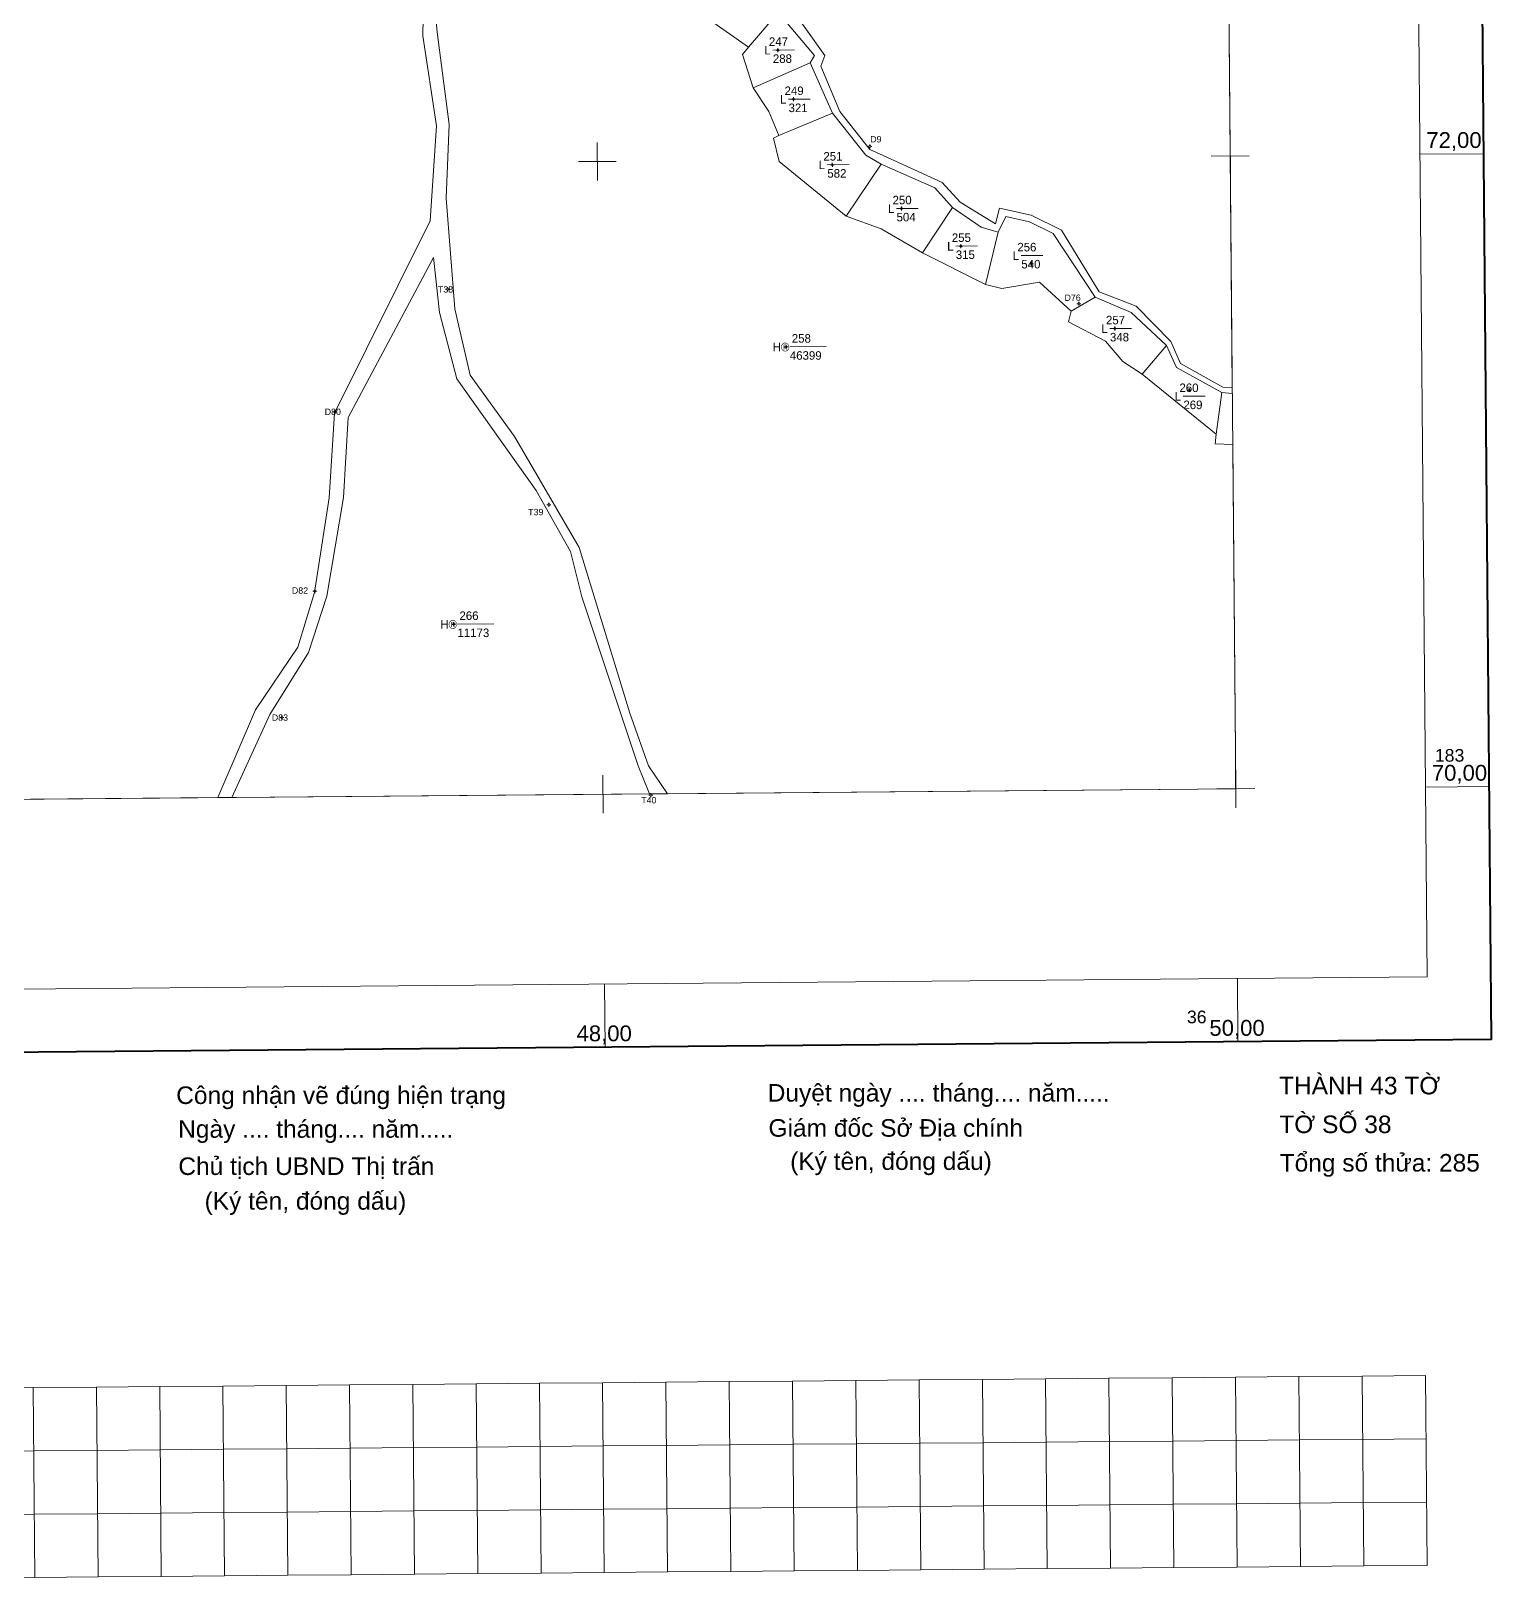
# Model space of a CAD drawing. Header units: metres. Extents: x 550497 to 551666, y 1836245 to 1837652.
# Drawn here: x 551205 to 551666.3, y 1836250.8 to 1836739.7 of the extents above; entities that cross this region are included whole.
import ezdxf
from ezdxf.enums import TextEntityAlignment as Align

# ---------------------------------------------------------------- set-up
doc = ezdxf.new("R2010")
doc.units = ezdxf.units.M
doc.header["$MEASUREMENT"] = 0
for name, color, linetype, lineweight in [('Level 10', 7, 'Continuous', 0), ('Level 11', 7, 'Continuous', 0), ('Level 12', 7, 'Continuous', 0), ('Level 13', 7, 'Continuous', 0), ('Level 34', 7, 'Continuous', 0), ('Level 62', 7, 'Continuous', 0), ('Level 63', 7, 'Continuous', 0)]:
    doc.layers.add(name, color=color, linetype=linetype, lineweight=lineweight)
doc.styles.add('Style-FmSimple', font='FmSimple.shx')
doc.styles.add('Style-VHarial', font='VHarial.shx')
doc.styles.add('Style-Vnarial', font='Vnarial.shx')

# ---------------------------------------------------------------- blocks, each defined once
blk = doc.blocks.new('DKCDV')
at = {"layer": 'Level 10', "linetype": 'Continuous', "lineweight": 13}
h = blk.add_hatch(color=1, dxfattribs=at)
edge = h.paths.add_edge_path()
edge.add_arc((0.02456, 0.194811), 1.500056, 0, 360)
at = {"layer": 'Level 10', "color": 1, "linetype": 'Continuous', "lineweight": 13}
for p, q in [((-6.400238, 0), (-12.600469, 0)), ((-0.200007, 12.600469), (0, 6.200231)), ((12.400462, 0.200007), (6.200231, 0.200007)), ((0, -6.200231), (0.200007, -12.400462))]:
    blk.add_line(p, q, dxfattribs=at)
blk.add_circle((0.02456, 0.194811), 6.250233, dxfattribs=at)
blk = doc.blocks.new('DKCDV_1')
at = {"layer": 'Level 10', "linetype": 'Continuous', "lineweight": 13}
h = blk.add_hatch(color=1, dxfattribs=at)
edge = h.paths.add_edge_path()
edge.add_arc((0.042215, -0.058807), 1.500056, 0, 360)
at = {"layer": 'Level 10', "color": 1, "linetype": 'Continuous', "lineweight": 13}
for p, q in [((-0.200007, 12.200455), (0, 6.000224)), ((12.400462, 0), (6.200231, 0)), ((-6.400238, -0.200007), (-12.600469, -0.200007)), ((0, -6.400238), (0.200007, -12.600469))]:
    blk.add_line(p, q, dxfattribs=at)
blk.add_circle((0.042215, -0.058807), 6.250233, dxfattribs=at)
blk = doc.blocks.new('DKCDV_2')
at = {"layer": 'Level 10', "linetype": 'Continuous', "lineweight": 13}
h = blk.add_hatch(color=1, dxfattribs=at)
edge = h.paths.add_edge_path()
edge.add_arc((0.273793, 0.207413), 1.500056, 0, 360)
at = {"layer": 'Level 10', "color": 1, "linetype": 'Continuous', "lineweight": 13}
for p, q in [((-6.200231, 0), (-12.200455, 0)), ((0, 12.600469), (0, 6.200231)), ((12.600469, 0.200007), (6.400238, 0.200007)), ((0.200007, -6.200231), (0.200007, -12.400462))]:
    blk.add_line(p, q, dxfattribs=at)
blk.add_circle((0.273793, 0.207413), 6.250233, dxfattribs=at)
blk = doc.blocks.new('N_THUA_234')
at = {"layer": 'Level 13', "color": 3, "linetype": 'Continuous', "lineweight": 0}
blk.add_line((356348.39, 1836539.7), (356359.87, 1836539.8), dxfattribs=at)
at = {"layer": 'Level 13', "color": 3, "linetype": 'Continuous', "lineweight": 0, "style": 'Style-FmSimple'}
for s, p in [('H®', (356343.01, 1836539.66)), ('258', (356349.06, 1836542.41)), ('46399', (356348.43, 1836537.01))]:
    blk.add_text(s, height=2.7, dxfattribs=at).set_placement(p, align=Align.MIDDLE_LEFT)
blk = doc.blocks.new('N_THUA_259')
at = {"layer": 'Level 13', "color": 3, "linetype": 'Continuous', "lineweight": 0}
blk.add_line((356343.05, 1836633.49), (356349.93, 1836633.55), dxfattribs=at)
at = {"layer": 'Level 13', "color": 3, "linetype": 'Continuous', "lineweight": 0, "style": 'Style-FmSimple'}
for s, p in [('247', (356341.82, 1836636.18)), ('L', (356340.36, 1836633.47)), ('288', (356343.08, 1836630.8))]:
    blk.add_text(s, height=2.7, dxfattribs=at).set_placement(p, align=Align.MIDDLE_LEFT)
blk = doc.blocks.new('N_THUA_261')
at = {"layer": 'Level 13', "color": 3, "linetype": 'Continuous', "lineweight": 0}
blk.add_line((356347.99, 1836617.96), (356354.87, 1836618.02), dxfattribs=at)
at = {"layer": 'Level 13', "color": 3, "linetype": 'Continuous', "lineweight": 0, "style": 'Style-FmSimple'}
for s, p in [('L', (356345.3, 1836617.94)), ('249', (356346.76, 1836620.65)), ('321', (356348.03, 1836615.26))]:
    blk.add_text(s, height=2.7, dxfattribs=at).set_placement(p, align=Align.MIDDLE_LEFT)
blk = doc.blocks.new('N_THUA_262')
at = {"layer": 'Level 13', "color": 3, "linetype": 'Continuous', "lineweight": 0}
blk.add_line((356360.25, 1836597.25), (356367.13, 1836597.31), dxfattribs=at)
at = {"layer": 'Level 13', "color": 3, "linetype": 'Continuous', "lineweight": 0, "style": 'Style-FmSimple'}
for s, p in [('L', (356357.56, 1836597.23)), ('251', (356359.03, 1836599.94)), ('582', (356360.28, 1836594.55))]:
    blk.add_text(s, height=2.7, dxfattribs=at).set_placement(p, align=Align.MIDDLE_LEFT)
blk = doc.blocks.new('N_THUA_263')
at = {"layer": 'Level 13', "color": 3, "linetype": 'Continuous', "lineweight": 0}
blk.add_line((356382.11, 1836583.43), (356389, 1836583.49), dxfattribs=at)
at = {"layer": 'Level 13', "color": 3, "linetype": 'Continuous', "lineweight": 0, "style": 'Style-FmSimple'}
for s, p in [('L', (356379.43, 1836583.4)), ('250', (356380.89, 1836586.12)), ('504', (356382.15, 1836580.73))]:
    blk.add_text(s, height=2.7, dxfattribs=at).set_placement(p, align=Align.MIDDLE_LEFT)
blk = doc.blocks.new('N_THUA_264')
at = {"layer": 'Level 13', "color": 3, "linetype": 'Continuous', "lineweight": 0}
blk.add_line((356400.83, 1836571.55), (356407.72, 1836571.61), dxfattribs=at)
at = {"layer": 'Level 13', "color": 3, "linetype": 'Continuous', "lineweight": 0, "style": 'Style-FmSimple'}
for s, p in [('255', (356399.61, 1836574.24)), ('L', (356398.15, 1836571.53)), ('315', (356400.87, 1836568.86))]:
    blk.add_text(s, height=2.7, dxfattribs=at).set_placement(p, align=Align.MIDDLE_LEFT)
blk = doc.blocks.new('N_THUA_265')
at = {"layer": 'Level 13', "color": 3, "linetype": 'Continuous', "lineweight": 0}
blk.add_line((356423.18, 1836565.94), (356430.06, 1836566), dxfattribs=at)
at = {"layer": 'Level 13', "color": 3, "linetype": 'Continuous', "lineweight": 0, "style": 'Style-FmSimple'}
for s, p in [('256', (356421.96, 1836568.62)), ('L', (356420.5, 1836565.91)), ('540', (356423.22, 1836563.24))]:
    blk.add_text(s, height=2.7, dxfattribs=at).set_placement(p, align=Align.MIDDLE_LEFT)
blk = doc.blocks.new('N_THUA_267')
at = {"layer": 'Level 13', "color": 3, "linetype": 'Continuous', "lineweight": 0}
blk.add_line((356243.39, 1836452.08), (356254.86, 1836452.18), dxfattribs=at)
at = {"layer": 'Level 13', "color": 3, "linetype": 'Continuous', "lineweight": 0, "style": 'Style-FmSimple'}
for s, p in [('266', (356244.05, 1836454.78)), ('H®', (356238.01, 1836452.03)), ('11173', (356243.43, 1836449.38))]:
    blk.add_text(s, height=2.7, dxfattribs=at).set_placement(p, align=Align.MIDDLE_LEFT)
blk = doc.blocks.new('N_THUA_268')
at = {"layer": 'Level 13', "color": 3, "linetype": 'Continuous', "lineweight": 0}
blk.add_line((356449.54, 1836545.5), (356456.42, 1836545.56), dxfattribs=at)
at = {"layer": 'Level 13', "color": 3, "linetype": 'Continuous', "lineweight": 0, "style": 'Style-FmSimple'}
for s, p in [('257', (356448.31, 1836548.18)), ('L', (356446.85, 1836545.47)), ('348', (356449.57, 1836542.8))]:
    blk.add_text(s, height=2.7, dxfattribs=at).set_placement(p, align=Align.MIDDLE_LEFT)
blk = doc.blocks.new('N_THUA_270')
at = {"layer": 'Level 13', "color": 3, "linetype": 'Continuous', "lineweight": 0}
blk.add_line((356473.07, 1836526.08), (356479.96, 1836526.14), dxfattribs=at)
at = {"layer": 'Level 13', "color": 3, "linetype": 'Continuous', "lineweight": 0, "style": 'Style-FmSimple'}
for s, p in [('260', (356471.85, 1836528.77)), ('L', (356470.38, 1836526.06)), ('269', (356473.1, 1836523.38))]:
    blk.add_text(s, height=2.7, dxfattribs=at).set_placement(p, align=Align.MIDDLE_LEFT)
blk = doc.blocks.new('CENTRD_1')
at = {"layer": 'Level 11', "linetype": 'Continuous', "lineweight": 0}
h = blk.add_hatch(color=1, dxfattribs=at)
edge = h.paths.add_edge_path()
edge.add_arc((0.195969, 0.083732), 1.500056, 0, 360)
at = {"layer": 'Level 11', "color": 1, "linetype": 'Continuous', "lineweight": 0}
for p, q in [((-6.000224, 0), (-12.200455, -0.200007)), ((0, 6.200231), (-6.000224, 0)), ((-6.000224, 0), (0.200007, -6.200231)), ((0, 12.600469), (0, 6.200231)), ((6.200231, 0), (0, 6.200231)), ((0.200007, -6.200231), (6.200231, 0)), ((12.400462, 0), (6.200231, 0)), ((0.200007, -6.200231), (0.200007, -12.600469))]:
    blk.add_line(p, q, dxfattribs=at)
blk = doc.blocks.new('CENTRD_2')
at = {"layer": 'Level 11', "linetype": 'Continuous', "lineweight": 0}
h = blk.add_hatch(color=1, dxfattribs=at)
edge = h.paths.add_edge_path()
edge.add_arc((0.071437, 0.197653), 1.500056, 0, 360)
at = {"layer": 'Level 11', "color": 1, "linetype": 'Continuous', "lineweight": 0}
for p, q in [((-6.200231, 0), (-12.600469, 0)), ((0, 6.200231), (-6.200231, 0)), ((-6.200231, 0), (0, -6.200231)), ((-0.200007, 12.400462), (0, 6.200231)), ((6.200231, 0.200007), (0, 6.200231)), ((0, -6.200231), (6.200231, 0.200007)), ((12.600469, 0.200007), (6.200231, 0.200007)), ((0, -6.200231), (0, -12.200455))]:
    blk.add_line(p, q, dxfattribs=at)
blk = doc.blocks.new('CENTRD')
at = {"layer": 'Level 11', "linetype": 'Continuous', "lineweight": 0}
h = blk.add_hatch(color=1, dxfattribs=at)
edge = h.paths.add_edge_path()
edge.add_arc((0.048863, 0.090632), 1.500056, 0, 360)
at = {"layer": 'Level 11', "color": 1, "linetype": 'Continuous', "lineweight": 0}
for p, q in [((-6.200231, 0), (-12.600469, -0.200007)), ((-0.200007, 6.200231), (-6.200231, 0)), ((-6.200231, 0), (0, -6.200231)), ((-0.200007, 12.600469), (-0.200007, 6.200231)), ((6.200231, 0), (-0.200007, 6.200231)), ((0, -6.200231), (6.200231, 0)), ((12.600469, 0.200007), (6.200231, 0)), ((0, -6.200231), (0, -12.600469))]:
    blk.add_line(p, q, dxfattribs=at)

msp = doc.modelspace()

# ---------------------------------------------------------------- linework, layer by layer
at = {"layer": 'Level 34', "color": 2, "linetype": 'Continuous', "lineweight": 0, "flags": 128}
for points in [[(551584.5, 1836626.99), (551581.39, 1836983)], [(551392.65, 1836804.37), (551379.35, 1836813.22), (551371.86, 1836818.67), (551356.07, 1836826.56), (551353.09, 1836828.29), (551341.86, 1836842.35), (551336.04, 1836829.72), (551339.98, 1836814.28), (551342.67, 1836799.27), (551338.55, 1836772.27), (551337.36, 1836765.65), (551331.97, 1836754.23), (551333.3, 1836739.3), (551337.15, 1836710.12), (551336.12, 1836686.86), (551338.92, 1836651.86), (551343.79, 1836630.96), (551357.8, 1836611.53), (551378.13, 1836576.47), (551394.23, 1836524.1), (551400.11, 1836507.48), (551406.14, 1836498.66)], [(551431.29, 1836842.63), (551438.26, 1836762.68), (551443.75, 1836748.72), (551455.81, 1836731.91), (551454.49, 1836728.53), (551460.51, 1836714.26), (551469.97, 1836702.17), (551474.26, 1836700.36), (551492.82, 1836691.82), (551498.53, 1836685.57), (551509.69, 1836678.71), (551510.94, 1836683.72), (551520.97, 1836681.42), (551530.58, 1836676.72), (551542.5, 1836657.25), (551554.12, 1836652.76), (551565.1, 1836641.54), (551568.2, 1836634.61), (551581.53, 1836627.12), (551584.5, 1836626.99)], [(551336.39, 1836814.35), (551339.42, 1836799.11), (551334.86, 1836771.49), (551329.1, 1836755.11), (551328.81, 1836738.15), (551333.08, 1836709.66), (551331.11, 1836679.71), (551300.9, 1836618.91), (551299.25, 1836592.17), (551294.61, 1836562.25), (551289.28, 1836544.92), (551275.94, 1836525.13), (551264.02, 1836497.42)], [(551417.57, 1836744.46), (551431.71, 1836734.5)], [(551441.07, 1836745.53), (551431.71, 1836734.5)], [(551451.14, 1836729.57), (551452.55, 1836731.9), (551441.07, 1836745.53)], [(551431.71, 1836734.5), (551429.77, 1836732.21), (551433.11, 1836721.68)], [(551451.14, 1836729.57), (551433.11, 1836721.68)], [(551451.14, 1836729.57), (551458.26, 1836713.66)], [(551433.11, 1836721.68), (551438.12, 1836714.26), (551441.24, 1836706.65)], [(551458.26, 1836713.66), (551441.24, 1836706.65)], [(551473.58, 1836697.56), (551468.72, 1836700.41), (551458.26, 1836713.66)], [(551441.24, 1836706.65), (551439.62, 1836705.78), (551441.35, 1836698.41), (551462.5, 1836681.15)], [(551473.58, 1836697.56), (551462.5, 1836681.15)], [(551496.14, 1836683.87), (551490.54, 1836690.08), (551473.58, 1836697.56)], [(551462.5, 1836681.15), (551473.61, 1836677.16), (551486.63, 1836669.57)], [(551486.63, 1836669.57), (551496.14, 1836683.87)], [(551510.53, 1836676.06), (551505.23, 1836677.68), (551496.14, 1836683.87)], [(551541.18, 1836655.58), (551527.89, 1836675.63), (551520.41, 1836679.4), (551513, 1836681.05), (551510.53, 1836676.06)], [(551506.56, 1836659.57), (551510.53, 1836676.06)], [(551400.39, 1836498.61), (551396.79, 1836507.47), (551379.02, 1836560.89), (551375.45, 1836575.18), (551364.61, 1836594.44), (551339.51, 1836629.74), (551334.08, 1836650.67), (551332.16, 1836668.1), (551305.17, 1836617.48), (551303.76, 1836592.28), (551298.43, 1836561.12), (551292.66, 1836543.23), (551280.44, 1836523.65), (551268.43, 1836497.46)], [(551486.63, 1836669.57), (551506.56, 1836659.57)], [(551506.56, 1836659.57), (551511.68, 1836658.25), (551523.58, 1836660.33), (551533.63, 1836651.14)], [(551533.63, 1836651.14), (551541.18, 1836655.58)], [(551563.74, 1836640.23), (551552.63, 1836650.68), (551541.18, 1836655.58)], [(551533.63, 1836651.14), (551532.77, 1836647.75), (551544.51, 1836641.62), (551549.95, 1836635.2), (551556.08, 1836631.26)], [(551563.74, 1836640.23), (551556.08, 1836631.26)], [(551581.19, 1836625.4), (551566.93, 1836633.32), (551563.74, 1836640.23)], [(551556.08, 1836631.26), (551579.46, 1836612.23)], [(551584.5, 1836626.99), (551584.52, 1836625.11), (551581.19, 1836625.4)], [(551579.46, 1836612.23), (551581.19, 1836625.4)], [(551406.14, 1836498.66), (551585.61, 1836500.23), (551584.66, 1836608.98), (551579.07, 1836609.25), (551579.46, 1836612.23)], [(550936.47, 1836503.4), (550948.02, 1836499.49), (550953.42, 1836490.24), (550967.73, 1836494.83), (551264.02, 1836497.42)], [(551264.02, 1836497.42), (551268.43, 1836497.46)], [(551268.43, 1836497.46), (551400.39, 1836498.61)], [(551400.39, 1836498.61), (551406.14, 1836498.66)]]:
    msp.add_lwpolyline(points, dxfattribs=at)
at = {"layer": 'Level 62', "color": 7, "linetype": 'Continuous', "lineweight": 0}
for p, q in [((551583.92, 1836694.17), (551583.81, 1836706.16)), ((551383.98, 1836692.42), (551383.87, 1836704.42)), ((551643.84, 1836700.69), (551663.84, 1836700.86)), ((551377.93, 1836698.37), (551389.92, 1836698.47)), ((551577.86, 1836700.11), (551589.86, 1836700.22)), ((551585.66, 1836494.23), (551585.56, 1836506.23)), ((551385.72, 1836492.48), (551385.62, 1836504.48)), ((551579.61, 1836500.18), (551591.61, 1836500.28)), ((551645.59, 1836500.75), (551665.58, 1836500.93)), ((551379.67, 1836498.43), (551391.67, 1836498.54)), ((551386.37, 1836418.51), (551386.19, 1836438.5)), ((551586.31, 1836420.25), (551586.13, 1836440.25)), ((551545.55, 1836313.94), (551565.55, 1836314.12)), ((551565.55, 1836314.12), (551585.54, 1836314.29)), ((551565.55, 1836314.12), (551566.07, 1836254.14)), ((551585.54, 1836314.29), (551605.53, 1836314.47)), ((551585.54, 1836314.29), (551586.06, 1836254.31)), ((551605.53, 1836314.47), (551625.53, 1836314.64)), ((551605.53, 1836314.47), (551606.06, 1836254.49)), ((551625.53, 1836314.64), (551645.52, 1836314.82)), ((551625.53, 1836314.64), (551626.05, 1836254.66)), ((551645.52, 1836314.82), (551646.05, 1836254.83)), ((551185.67, 1836310.8), (551205.66, 1836310.98)), ((551205.66, 1836310.98), (551225.66, 1836311.15)), ((551205.66, 1836310.98), (551206.19, 1836251)), ((551225.66, 1836311.15), (551245.65, 1836311.33)), ((551225.66, 1836311.15), (551226.18, 1836251.17)), ((551245.65, 1836311.33), (551265.64, 1836311.5)), ((551245.65, 1836311.33), (551246.17, 1836251.34)), ((551265.64, 1836311.5), (551285.64, 1836311.67)), ((551265.64, 1836311.5), (551266.17, 1836251.52)), ((551285.64, 1836311.67), (551305.63, 1836311.85)), ((551285.64, 1836311.67), (551286.16, 1836251.69)), ((551305.63, 1836311.85), (551325.62, 1836312.02)), ((551305.63, 1836311.85), (551306.15, 1836251.87)), ((551325.62, 1836312.02), (551345.62, 1836312.2)), ((551325.62, 1836312.02), (551326.15, 1836252.04)), ((551345.62, 1836312.2), (551365.61, 1836312.37)), ((551345.62, 1836312.2), (551346.14, 1836252.22)), ((551365.61, 1836312.37), (551385.6, 1836312.55)), ((551365.61, 1836312.37), (551366.13, 1836252.39)), ((551385.6, 1836312.55), (551405.6, 1836312.72)), ((551385.6, 1836312.55), (551386.13, 1836252.57)), ((551405.6, 1836312.72), (551425.59, 1836312.9)), ((551405.6, 1836312.72), (551406.12, 1836252.74)), ((551425.59, 1836312.9), (551445.59, 1836313.07)), ((551425.59, 1836312.9), (551426.12, 1836252.92)), ((551445.59, 1836313.07), (551465.58, 1836313.25)), ((551445.59, 1836313.07), (551446.11, 1836253.09)), ((551465.58, 1836313.25), (551485.57, 1836313.42)), ((551465.58, 1836313.25), (551466.1, 1836253.26)), ((551485.57, 1836313.42), (551505.57, 1836313.59)), ((551485.57, 1836313.42), (551486.1, 1836253.44)), ((551505.57, 1836313.59), (551525.56, 1836313.77)), ((551505.57, 1836313.59), (551506.09, 1836253.61)), ((551525.56, 1836313.77), (551545.55, 1836313.94)), ((551525.56, 1836313.77), (551526.08, 1836253.79)), ((551545.55, 1836313.94), (551546.08, 1836253.96)), ((551605.71, 1836294.47), (551625.7, 1836294.65)), ((551625.7, 1836294.65), (551645.7, 1836294.82)), ((551185.84, 1836290.81), (551205.84, 1836290.98)), ((551205.84, 1836290.98), (551225.83, 1836291.16)), ((551225.83, 1836291.16), (551245.82, 1836291.33)), ((551245.82, 1836291.33), (551265.82, 1836291.51)), ((551265.82, 1836291.51), (551285.81, 1836291.68)), ((551285.81, 1836291.68), (551305.8, 1836291.86)), ((551305.8, 1836291.86), (551325.8, 1836292.03)), ((551325.8, 1836292.03), (551345.79, 1836292.2)), ((551345.79, 1836292.2), (551365.79, 1836292.38)), ((551365.79, 1836292.38), (551385.78, 1836292.55)), ((551385.78, 1836292.55), (551405.77, 1836292.73)), ((551405.77, 1836292.73), (551425.77, 1836292.9)), ((551425.77, 1836292.9), (551445.76, 1836293.08)), ((551445.76, 1836293.08), (551465.75, 1836293.25)), ((551465.75, 1836293.25), (551485.75, 1836293.43)), ((551485.75, 1836293.43), (551505.74, 1836293.6)), ((551505.74, 1836293.6), (551525.73, 1836293.78)), ((551525.73, 1836293.78), (551545.73, 1836293.95)), ((551545.73, 1836293.95), (551565.72, 1836294.12)), ((551565.72, 1836294.12), (551585.72, 1836294.3)), ((551585.72, 1836294.3), (551605.71, 1836294.47)), ((551186.02, 1836270.82), (551206.01, 1836270.99)), ((551206.01, 1836270.99), (551226, 1836271.16)), ((551226, 1836271.16), (551246, 1836271.34)), ((551246, 1836271.34), (551265.99, 1836271.51)), ((551265.99, 1836271.51), (551285.99, 1836271.69)), ((551285.99, 1836271.69), (551305.98, 1836271.86)), ((551305.98, 1836271.86), (551325.97, 1836272.04)), ((551325.97, 1836272.04), (551345.97, 1836272.21)), ((551345.97, 1836272.21), (551365.96, 1836272.39)), ((551365.96, 1836272.39), (551385.95, 1836272.56)), ((551385.95, 1836272.56), (551405.95, 1836272.73)), ((551405.95, 1836272.73), (551425.94, 1836272.91)), ((551425.94, 1836272.91), (551445.93, 1836273.08)), ((551445.93, 1836273.08), (551465.93, 1836273.26)), ((551465.93, 1836273.26), (551485.92, 1836273.43)), ((551485.92, 1836273.43), (551505.92, 1836273.61)), ((551505.92, 1836273.61), (551525.91, 1836273.78)), ((551525.91, 1836273.78), (551545.9, 1836273.96)), ((551545.9, 1836273.96), (551565.9, 1836274.13)), ((551565.9, 1836274.13), (551585.89, 1836274.3)), ((551585.89, 1836274.3), (551605.88, 1836274.48)), ((551605.88, 1836274.48), (551625.88, 1836274.65)), ((551625.88, 1836274.65), (551645.87, 1836274.83)), ((551186.19, 1836250.82), (551206.19, 1836251)), ((551206.19, 1836251), (551226.18, 1836251.17)), ((551226.18, 1836251.17), (551246.17, 1836251.34)), ((551246.17, 1836251.34), (551266.17, 1836251.52)), ((551266.17, 1836251.52), (551286.16, 1836251.69)), ((551286.16, 1836251.69), (551306.15, 1836251.87)), ((551306.15, 1836251.87), (551326.15, 1836252.04)), ((551326.15, 1836252.04), (551346.14, 1836252.22)), ((551346.14, 1836252.22), (551366.13, 1836252.39)), ((551366.13, 1836252.39), (551386.13, 1836252.57)), ((551386.13, 1836252.57), (551406.12, 1836252.74)), ((551406.12, 1836252.74), (551426.12, 1836252.92)), ((551426.12, 1836252.92), (551446.11, 1836253.09)), ((551446.11, 1836253.09), (551466.1, 1836253.26)), ((551466.1, 1836253.26), (551486.1, 1836253.44)), ((551486.1, 1836253.44), (551506.09, 1836253.61)), ((551506.09, 1836253.61), (551526.08, 1836253.79)), ((551526.08, 1836253.79), (551546.08, 1836253.96)), ((551546.08, 1836253.96), (551566.07, 1836254.14)), ((551566.07, 1836254.14), (551586.06, 1836254.31)), ((551586.06, 1836254.31), (551606.06, 1836254.49)), ((551606.06, 1836254.49), (551626.05, 1836254.66)), ((551626.05, 1836254.66), (551646.05, 1836254.83))]:
    msp.add_line(p, q, dxfattribs=at)
at = {"layer": 'Level 62', "color": 7, "linetype": 'Continuous', "lineweight": 40, "flags": 128}
msp.add_lwpolyline([(550506.65, 1836410.83), (550496.53, 1837570.46), (551656.16, 1837580.58), (551666.28, 1836420.95), (550506.65, 1836410.83)], close=True, dxfattribs=at)
at = {"layer": 'Level 62', "color": 7, "linetype": 'Continuous', "lineweight": 13, "flags": 128}
msp.add_lwpolyline([(551640.35, 1837100.56), (551646.11, 1836440.77), (550526.47, 1836431), (550518.17, 1837381.23)], dxfattribs=at)
at = {"layer": 'Level 63', "color": 2, "linetype": 'Continuous', "lineweight": 0, "flags": 128}
for points in [[(551585.61, 1836500.23), (551581.24, 1837000.07)], [(550893.37, 1836494.19), (551585.61, 1836500.23)]]:
    msp.add_lwpolyline(points, dxfattribs=at)

# ---------------------------------------------------------------- block references
at = {"layer": 'Level 10', "color": 1, "linetype": 'Continuous', "lineweight": 13, "xscale": 0.049998, "yscale": 0.049998, "zscale": 0.049998}
for name, p in [('DKCDV', (551469.98, 1836703.2)), ('DKCDV', (551336.58, 1836658.04)), ('DKCDV_1', (551536.05, 1836653.5)), ('DKCDV', (551300.97, 1836619.35)), ('DKCDV', (551368.61, 1836589.97)), ('DKCDV_2', (551294.68, 1836562.68)), ('DKCDV', (551284.26, 1836522.73)), ('DKCDV_1', (551400.81, 1836498.21))]:
    msp.add_blockref(name, p, dxfattribs=at)
at = {"layer": 'Level 11', "color": 1, "linetype": 'Continuous', "lineweight": 0, "xscale": 0.049998, "yscale": 0.049998, "zscale": 0.049998}
for name, p in [('CENTRD_2', (551440.96, 1836733.63)), ('CENTRD_1', (551445.9, 1836718.1)), ('CENTRD_1', (551458.16, 1836697.39)), ('CENTRD_2', (551480.02, 1836683.56)), ('CENTRD_2', (551498.74, 1836671.69)), ('CENTRD_1', (551521.12, 1836666.07)), ('CENTRD_1', (551547.45, 1836645.63)), ('CENTRD_1', (551443.6, 1836639.81)), ('CENTRD', (551570.96, 1836626.22)), ('CENTRD', (551338.6, 1836552.19))]:
    msp.add_blockref(name, p, dxfattribs=at)
at = {"layer": 'Level 13', "color": 3, "linetype": 'Continuous', "lineweight": 0}
for name, p in [('N_THUA_259', (195096.31, 100.12)), ('N_THUA_261', (195096.31, 100.12)), ('N_THUA_262', (195096.31, 100.12)), ('N_THUA_263', (195096.31, 100.12)), ('N_THUA_264', (195096.31, 100.12)), ('N_THUA_265', (195094.66, 102.74)), ('N_THUA_268', (195096.31, 100.12)), ('N_THUA_234', (195096.31, 100.12)), ('N_THUA_270', (195095.98, 98.15)), ('N_THUA_267', (195096.31, 100.12))]:
    msp.add_blockref(name, p, dxfattribs=at)

# ---------------------------------------------------------------- texts
at = {"layer": 'Level 12', "color": 3, "linetype": 'Continuous', "lineweight": 0, "style": 'Style-VHarial'}
for s, p in [('D9 ', (551472.31, 1836705.45)), ('T38 ', (551336.35, 1836658.01)), ('D76 ', (551534.47, 1836655.39)), ('D80 ', (551300.74, 1836619.33)), ('T39 ', (551364.87, 1836587.66)), ('D82 ', (551290.37, 1836562.87)), ('D83 ', (551284.03, 1836522.71)), ('T40 ', (551400.59, 1836496.61))]:
    msp.add_text(s, height=2, dxfattribs=at).set_placement(p, align=Align.MIDDLE_CENTER)
at = {"layer": 'Level 62', "color": 7, "linetype": 'Continuous', "lineweight": 0}
for s, height, style, p in [('72,00', 5, 'Style-Vnarial', (551645.83, 1836702.7)), ('183', 4, 'Style-Vnarial', (551648.52, 1836508.78)), ('70,00', 5, 'Style-Vnarial', (551647.57, 1836502.77)), ('50,00', 5, 'Style-Vnarial', (551577.29, 1836422.17)), ('48,00', 5, 'Style-Vnarial', (551377.35, 1836420.43)), ('DuyÖt ngµy .... th¸ng.... n¨m.....', 5.5442, 'Style-Vnarial', (551437.74, 1836401.37)), ('thµnh 43 tê', 5.5444, 'Style-VHarial', (551599.28, 1836403.66)), ('C«ng nhËn vÏ ®óng hiÖn tr¹ng', 5.5442, 'Style-Vnarial', (551250.87, 1836400.62)), ('tê sè 38', 5.54, 'Style-VHarial', (551599.38, 1836391.42)), ('Ngµy .... th¸ng.... n¨m.....', 5.5442, 'Style-Vnarial', (551251.48, 1836389.95)), ('Gi¸m ®èc Së §Þa chÝnh', 5.5442, 'Style-Vnarial', (551437.99, 1836390.28)), ('Chñ tÞch UBND ThÞ trÊn', 5.5439, 'Style-Vnarial', (551251.54, 1836378.19)), ('(Ký tªn, ®ãng dÊu) ', 5.5442, 'Style-Vnarial', (551444.84, 1836379.78)), ('Tæng sè thöa: 285', 5.54, 'Style-Vnarial', (551599.49, 1836379.27)), ('(Ký tªn, ®ãng dÊu) ', 5.5442, 'Style-Vnarial', (551259.84, 1836367.23))]:
    msp.add_text(s, height=height, dxfattribs=dict(at, style=style)).set_placement(p)
at = {"layer": 'Level 62', "color": 7, "linetype": 'Continuous', "lineweight": 0, "style": 'Style-Vnarial'}
msp.add_text('36', height=4, dxfattribs=at).set_placement((551576.41, 1836426.12), align=Align.RIGHT)

doc.saveas('drawing.dxf')
